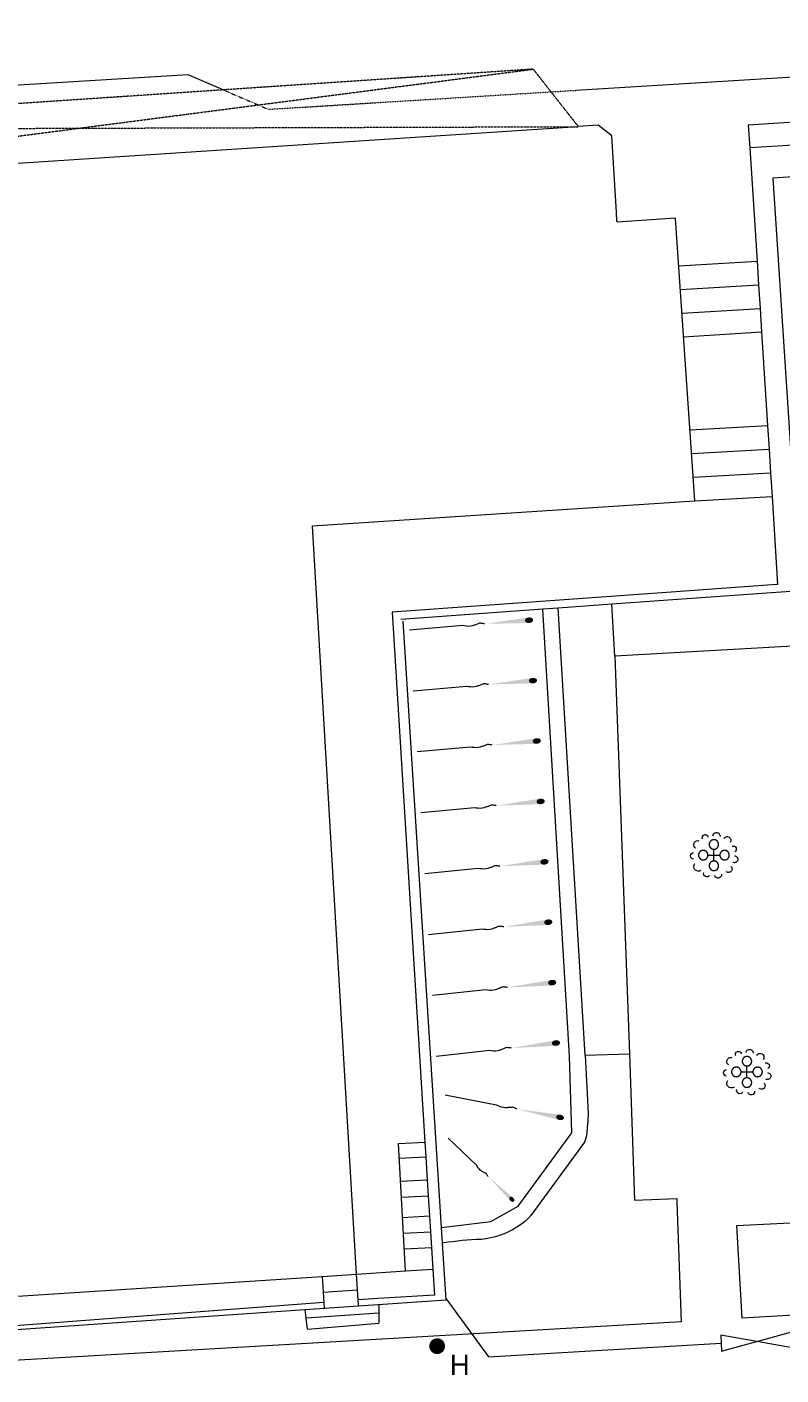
# Model space of a CAD drawing. Header units: millimetres. Extents: x 833924389 to 835767163, y 817400000 to 818811854.
# Drawn here: x 835503662 to 835551412, y 818150441 to 818235776 of the extents above; entities that cross this region are included whole.
import ezdxf

# ---------------------------------------------------------------- set-up
doc = ezdxf.new("R2010")
doc.units = ezdxf.units.MM
doc.header["$LTSCALE"] = 10
doc.header["$MEASUREMENT"] = 0
doc.linetypes.add('11nw24d$1$DGN Style 3', pattern=[2.349844, 1.67846, -0.671384])
doc.linetypes.add('11nw24d$1$DGN Style 5', pattern=[1.174922, 0.503538, -0.671384])
doc.layers.add('01_Base_Plan', color=5, linetype='Continuous', lineweight=5)
doc.styles.add('11nw24d$0$Style-WORKING', font='WORKING.shx')

# ---------------------------------------------------------------- blocks, each defined once
blk = doc.blocks.new('11nw24d$0$OVTMIS')
at = {"layer": '01_Base_Plan', "linetype": 'Continuous', "lineweight": 0}
for p, q in [((-0.016, -0.011), (-0.016, 0.364)), ((-0.391, -0.011), (-0.016, -0.011)), ((-0.016, -0.011), (0.359, -0.011)), ((-0.016, -0.386), (-0.016, -0.011))]:
    blk.add_line(p, q, dxfattribs=at)
at = {"layer": '01_Base_Plan', "linetype": 'Continuous', "lineweight": 0, "flags": 128}
for points in [[(-1.171, 0.431), (-1.201, 0.454), (-1.261, 0.529), (-1.291, 0.611), (-1.291, 0.656), (-1.284, 0.701), (-1.254, 0.784), (-1.224, 0.821), (-1.194, 0.851), (-1.156, 0.881), (-1.111, 0.896), (-1.021, 0.911), (-0.976, 0.904)], [(-0.729, 1.016), (-0.744, 1.054), (-0.751, 1.091), (-0.736, 1.174), (-0.691, 1.234), (-0.654, 1.256), (-0.624, 1.279), (-0.586, 1.286), (-0.541, 1.286), (-0.504, 1.279), (-0.474, 1.256), (-0.436, 1.234), (-0.391, 1.174), (-0.384, 1.136)], [(-0.016, 0.964), (-0.021, 0.964), (-0.027, 0.964), (-0.032, 0.964), (-0.037, 0.963), (-0.042, 0.963), (-0.048, 0.962), (-0.053, 0.962), (-0.058, 0.961), (-0.063, 0.96), (-0.068, 0.959), (-0.073, 0.959), (-0.079, 0.957), (-0.084, 0.956), (-0.089, 0.955), (-0.094, 0.954), (-0.099, 0.952), (-0.104, 0.951), (-0.109, 0.949), (-0.114, 0.948), (-0.119, 0.946), (-0.124, 0.944), (-0.129, 0.942), (-0.133, 0.94), (-0.138, 0.938), (-0.143, 0.936), (-0.148, 0.934), (-0.152, 0.931), (-0.157, 0.929), (-0.162, 0.926), (-0.166, 0.924), (-0.171, 0.921), (-0.175, 0.918), (-0.18, 0.916), (-0.184, 0.913), (-0.188, 0.91), (-0.193, 0.907), (-0.197, 0.904), (-0.201, 0.9), (-0.205, 0.897), (-0.209, 0.894), (-0.213, 0.89), (-0.217, 0.887), (-0.221, 0.883), (-0.225, 0.88), (-0.228, 0.876), (-0.232, 0.872), (-0.236, 0.869), (-0.239, 0.865), (-0.243, 0.861), (-0.246, 0.857), (-0.249, 0.853), (-0.253, 0.849), (-0.256, 0.845), (-0.259, 0.84), (-0.262, 0.836), (-0.265, 0.832), (-0.268, 0.827), (-0.271, 0.823), (-0.273, 0.818), (-0.276, 0.814), (-0.279, 0.809), (-0.281, 0.805), (-0.283, 0.8), (-0.286, 0.795), (-0.288, 0.791), (-0.29, 0.786), (-0.292, 0.781), (-0.294, 0.776), (-0.296, 0.771), (-0.298, 0.767), (-0.3, 0.762), (-0.301, 0.757), (-0.303, 0.752), (-0.305, 0.747), (-0.306, 0.742), (-0.307, 0.737), (-0.308, 0.731), (-0.31, 0.726), (-0.311, 0.721), (-0.312, 0.716), (-0.313, 0.711), (-0.313, 0.706), (-0.314, 0.701), (-0.315, 0.695), (-0.315, 0.69), (-0.315, 0.685), (-0.316, 0.68), (-0.316, 0.674), (-0.316, 0.669), (-0.316, 0.664), (-0.316, 0.659), (-0.316, 0.653), (-0.316, 0.648), (-0.315, 0.643), (-0.315, 0.638), (-0.315, 0.633), (-0.314, 0.627), (-0.313, 0.622), (-0.313, 0.617), (-0.312, 0.612), (-0.311, 0.607), (-0.31, 0.602), (-0.308, 0.596), (-0.307, 0.591), (-0.306, 0.586), (-0.305, 0.581), (-0.303, 0.576), (-0.301, 0.571), (-0.3, 0.566), (-0.298, 0.561), (-0.296, 0.557), (-0.294, 0.552), (-0.292, 0.547), (-0.29, 0.542), (-0.288, 0.537), (-0.286, 0.533), (-0.283, 0.528), (-0.281, 0.523), (-0.279, 0.519), (-0.276, 0.514), (-0.273, 0.509), (-0.271, 0.505), (-0.268, 0.501), (-0.265, 0.496), (-0.262, 0.492), (-0.259, 0.488), (-0.256, 0.483), (-0.253, 0.479), (-0.249, 0.475), (-0.246, 0.471), (-0.243, 0.467), (-0.239, 0.463), (-0.236, 0.459), (-0.232, 0.456), (-0.228, 0.452), (-0.225, 0.448), (-0.221, 0.445), (-0.217, 0.441), (-0.213, 0.438), (-0.209, 0.434), (-0.205, 0.431), (-0.201, 0.428), (-0.197, 0.424), (-0.193, 0.421), (-0.188, 0.418), (-0.184, 0.415), (-0.18, 0.412), (-0.175, 0.41), (-0.171, 0.407), (-0.166, 0.404), (-0.162, 0.402), (-0.157, 0.399), (-0.152, 0.397), (-0.148, 0.394), (-0.143, 0.392), (-0.138, 0.39), (-0.133, 0.388), (-0.129, 0.386), (-0.124, 0.384), (-0.119, 0.382), (-0.114, 0.38), (-0.109, 0.379), (-0.104, 0.377), (-0.099, 0.376), (-0.094, 0.374), (-0.089, 0.373), (-0.084, 0.372), (-0.079, 0.371), (-0.073, 0.369), (-0.068, 0.369), (-0.063, 0.368), (-0.058, 0.367), (-0.053, 0.366), (-0.048, 0.366), (-0.042, 0.365), (-0.037, 0.365), (-0.032, 0.364), (-0.027, 0.364), (-0.021, 0.364), (-0.016, 0.364)], [(-0.076, 1.219), (-0.069, 1.264), (-0.024, 1.339), (0.006, 1.369), (0.044, 1.391), (0.081, 1.406), (0.126, 1.414), (0.171, 1.414), (0.209, 1.406), (0.254, 1.391), (0.291, 1.369), (0.321, 1.331), (0.366, 1.256), (0.374, 1.211), (0.374, 1.174)], [(-0.016, 0.364), (-0.011, 0.364), (-0.006, 0.364), (-0.001, 0.364), (0.005, 0.365), (0.01, 0.365), (0.015, 0.366), (0.02, 0.366), (0.026, 0.367), (0.031, 0.368), (0.036, 0.369), (0.041, 0.369), (0.046, 0.371), (0.051, 0.372), (0.056, 0.373), (0.061, 0.374), (0.067, 0.376), (0.071, 0.377), (0.077, 0.379), (0.081, 0.38), (0.086, 0.382), (0.091, 0.384), (0.096, 0.386), (0.101, 0.388), (0.106, 0.39), (0.111, 0.392), (0.115, 0.394), (0.12, 0.397), (0.125, 0.399), (0.129, 0.402), (0.134, 0.404), (0.138, 0.407), (0.143, 0.41), (0.147, 0.412), (0.152, 0.415), (0.156, 0.418), (0.16, 0.421), (0.164, 0.424), (0.169, 0.428), (0.173, 0.431), (0.177, 0.434), (0.181, 0.438), (0.185, 0.441), (0.188, 0.445), (0.192, 0.448), (0.196, 0.452), (0.2, 0.456), (0.203, 0.459), (0.207, 0.463), (0.21, 0.467), (0.214, 0.471), (0.217, 0.475), (0.22, 0.479), (0.223, 0.483), (0.227, 0.488), (0.23, 0.492), (0.233, 0.496), (0.235, 0.501), (0.238, 0.505), (0.241, 0.509), (0.244, 0.514), (0.246, 0.519), (0.249, 0.523), (0.251, 0.528), (0.253, 0.533), (0.256, 0.537), (0.258, 0.542), (0.26, 0.547), (0.262, 0.552), (0.264, 0.557), (0.266, 0.561), (0.267, 0.566), (0.269, 0.571), (0.271, 0.576), (0.272, 0.581), (0.274, 0.586), (0.275, 0.591), (0.276, 0.596), (0.277, 0.602), (0.278, 0.607), (0.279, 0.612), (0.28, 0.617), (0.281, 0.622), (0.282, 0.627), (0.282, 0.633), (0.283, 0.638), (0.283, 0.643), (0.283, 0.648), (0.284, 0.653), (0.284, 0.659), (0.284, 0.664), (0.284, 0.669), (0.284, 0.674), (0.283, 0.68), (0.283, 0.685), (0.283, 0.69), (0.282, 0.695), (0.282, 0.701), (0.281, 0.706), (0.28, 0.711), (0.279, 0.716), (0.278, 0.721), (0.277, 0.726), (0.276, 0.731), (0.275, 0.737), (0.274, 0.742), (0.272, 0.747), (0.271, 0.752), (0.269, 0.757), (0.267, 0.762), (0.266, 0.767), (0.264, 0.771), (0.262, 0.776), (0.26, 0.781), (0.258, 0.786), (0.256, 0.791), (0.253, 0.795), (0.251, 0.8), (0.249, 0.805), (0.246, 0.809), (0.244, 0.814), (0.241, 0.818), (0.238, 0.823), (0.235, 0.827), (0.233, 0.832), (0.23, 0.836), (0.227, 0.84), (0.223, 0.845), (0.22, 0.849), (0.217, 0.853), (0.214, 0.857), (0.21, 0.861), (0.207, 0.865), (0.203, 0.869), (0.2, 0.872), (0.196, 0.876), (0.192, 0.88), (0.188, 0.883), (0.185, 0.887), (0.181, 0.89), (0.177, 0.894), (0.173, 0.897), (0.169, 0.9), (0.164, 0.904), (0.16, 0.907), (0.156, 0.91), (0.152, 0.913), (0.147, 0.916), (0.143, 0.918), (0.138, 0.921), (0.134, 0.924), (0.129, 0.926), (0.125, 0.929), (0.12, 0.931), (0.115, 0.934), (0.111, 0.936), (0.106, 0.938), (0.101, 0.94), (0.096, 0.942), (0.091, 0.944), (0.086, 0.946), (0.081, 0.948), (0.077, 0.949), (0.071, 0.951), (0.067, 0.952), (0.061, 0.954), (0.056, 0.955), (0.051, 0.956), (0.046, 0.957), (0.041, 0.959), (0.036, 0.959), (0.031, 0.96), (0.026, 0.961), (0.02, 0.962), (0.015, 0.962), (0.01, 0.963), (0.005, 0.963), (-0.001, 0.964), (-0.006, 0.964), (-0.011, 0.964), (-0.016, 0.964)], [(0.606, 1.031), (0.666, 1.106), (0.756, 1.151), (0.801, 1.159), (0.854, 1.159), (0.944, 1.129), (0.981, 1.099), (1.011, 1.061), (1.041, 1.016), (1.056, 0.971), (1.056, 0.874), (1.041, 0.829), (1.019, 0.784)], [(-1.314, -0.274), (-1.389, -0.251), (-1.449, -0.199), (-1.486, -0.131), (-1.501, -0.056), (-1.479, 0.019), (-1.441, 0.086), (-1.374, 0.131), (-1.306, 0.146)], [(-0.391, -0.011), (-0.391, -0.006), (-0.391, -0.001), (-0.392, 0.005), (-0.392, 0.01), (-0.392, 0.015), (-0.393, 0.02), (-0.393, 0.026), (-0.394, 0.031), (-0.395, 0.036), (-0.396, 0.041), (-0.397, 0.046), (-0.398, 0.051), (-0.399, 0.056), (-0.4, 0.062), (-0.401, 0.067), (-0.403, 0.072), (-0.404, 0.077), (-0.406, 0.082), (-0.408, 0.087), (-0.409, 0.092), (-0.411, 0.096), (-0.413, 0.101), (-0.415, 0.106), (-0.417, 0.111), (-0.419, 0.116), (-0.422, 0.12), (-0.424, 0.125), (-0.426, 0.13), (-0.429, 0.134), (-0.431, 0.139), (-0.434, 0.143), (-0.437, 0.148), (-0.44, 0.152), (-0.442, 0.157), (-0.445, 0.161), (-0.448, 0.165), (-0.452, 0.17), (-0.455, 0.174), (-0.458, 0.178), (-0.461, 0.182), (-0.465, 0.186), (-0.468, 0.19), (-0.472, 0.194), (-0.475, 0.197), (-0.479, 0.201), (-0.483, 0.205), (-0.487, 0.208), (-0.49, 0.212), (-0.494, 0.215), (-0.498, 0.219), (-0.502, 0.222), (-0.506, 0.225), (-0.511, 0.229), (-0.515, 0.232), (-0.519, 0.235), (-0.523, 0.238), (-0.528, 0.241), (-0.532, 0.243), (-0.537, 0.246), (-0.541, 0.249), (-0.546, 0.251), (-0.55, 0.254), (-0.555, 0.256), (-0.56, 0.259), (-0.564, 0.261), (-0.569, 0.263), (-0.574, 0.265), (-0.579, 0.267), (-0.584, 0.269), (-0.589, 0.271), (-0.594, 0.273), (-0.598, 0.274), (-0.604, 0.276), (-0.608, 0.277), (-0.614, 0.279), (-0.619, 0.28), (-0.624, 0.281), (-0.629, 0.282), (-0.634, 0.284), (-0.639, 0.284), (-0.644, 0.285), (-0.649, 0.286), (-0.655, 0.287), (-0.66, 0.287), (-0.665, 0.288), (-0.67, 0.288), (-0.676, 0.289), (-0.681, 0.289), (-0.686, 0.289), (-0.691, 0.289), (-0.696, 0.289), (-0.702, 0.289), (-0.707, 0.289), (-0.712, 0.288), (-0.717, 0.288), (-0.723, 0.287), (-0.728, 0.287), (-0.733, 0.286), (-0.738, 0.285), (-0.743, 0.284), (-0.748, 0.284), (-0.754, 0.282), (-0.759, 0.281), (-0.764, 0.28), (-0.769, 0.279), (-0.774, 0.277), (-0.779, 0.276), (-0.784, 0.274), (-0.789, 0.273), (-0.794, 0.271), (-0.799, 0.269), (-0.804, 0.267), (-0.808, 0.265), (-0.813, 0.263), (-0.818, 0.261), (-0.823, 0.259), (-0.827, 0.256), (-0.832, 0.254), (-0.837, 0.251), (-0.841, 0.249), (-0.846, 0.246), (-0.85, 0.243), (-0.855, 0.241), (-0.859, 0.238), (-0.863, 0.235), (-0.868, 0.232), (-0.872, 0.229), (-0.876, 0.225), (-0.88, 0.222), (-0.884, 0.219), (-0.888, 0.215), (-0.892, 0.212), (-0.896, 0.208), (-0.9, 0.205), (-0.903, 0.201), (-0.907, 0.197), (-0.911, 0.194), (-0.914, 0.19), (-0.918, 0.186), (-0.921, 0.182), (-0.924, 0.178), (-0.928, 0.174), (-0.931, 0.17), (-0.934, 0.165), (-0.937, 0.161), (-0.94, 0.157), (-0.943, 0.152), (-0.946, 0.148), (-0.948, 0.143), (-0.951, 0.139), (-0.954, 0.134), (-0.956, 0.13), (-0.958, 0.125), (-0.961, 0.12), (-0.963, 0.116), (-0.965, 0.111), (-0.967, 0.106), (-0.969, 0.101), (-0.971, 0.096), (-0.973, 0.092), (-0.975, 0.087), (-0.976, 0.082), (-0.978, 0.077), (-0.98, 0.072), (-0.981, 0.067), (-0.982, 0.062), (-0.983, 0.056), (-0.985, 0.051), (-0.986, 0.046), (-0.987, 0.041), (-0.988, 0.036), (-0.988, 0.031), (-0.989, 0.026), (-0.99, 0.02), (-0.99, 0.015), (-0.99, 0.01), (-0.991, 0.005), (-0.991, -0.001), (-0.991, -0.006), (-0.991, -0.011), (-0.991, -0.016), (-0.991, -0.022), (-0.991, -0.027), (-0.99, -0.032), (-0.99, -0.037), (-0.99, -0.042), (-0.989, -0.048), (-0.988, -0.053), (-0.988, -0.058), (-0.987, -0.063), (-0.986, -0.068), (-0.985, -0.073), (-0.983, -0.079), (-0.982, -0.084), (-0.981, -0.089), (-0.98, -0.094), (-0.978, -0.099), (-0.976, -0.104), (-0.975, -0.109), (-0.973, -0.114), (-0.971, -0.118), (-0.969, -0.123), (-0.967, -0.128), (-0.965, -0.133), (-0.963, -0.138), (-0.961, -0.142), (-0.958, -0.147), (-0.956, -0.152), (-0.954, -0.156), (-0.951, -0.161), (-0.948, -0.166), (-0.946, -0.17), (-0.943, -0.174), (-0.94, -0.179), (-0.937, -0.183), (-0.934, -0.187), (-0.931, -0.192), (-0.928, -0.196), (-0.924, -0.2), (-0.921, -0.204), (-0.918, -0.208), (-0.914, -0.212), (-0.911, -0.216), (-0.907, -0.219), (-0.903, -0.223), (-0.9, -0.227), (-0.896, -0.23), (-0.892, -0.234), (-0.888, -0.237), (-0.884, -0.241), (-0.88, -0.244), (-0.876, -0.247), (-0.872, -0.251), (-0.868, -0.254), (-0.863, -0.257), (-0.859, -0.26), (-0.855, -0.263), (-0.85, -0.265), (-0.846, -0.268), (-0.841, -0.271), (-0.837, -0.273), (-0.832, -0.276), (-0.827, -0.278), (-0.823, -0.281), (-0.818, -0.283), (-0.813, -0.285), (-0.808, -0.287), (-0.804, -0.289), (-0.799, -0.291), (-0.794, -0.293), (-0.789, -0.295), (-0.784, -0.296), (-0.779, -0.298), (-0.774, -0.299), (-0.769, -0.301), (-0.764, -0.302), (-0.759, -0.303), (-0.754, -0.304), (-0.748, -0.306), (-0.743, -0.306), (-0.738, -0.307), (-0.733, -0.308), (-0.728, -0.309), (-0.723, -0.309), (-0.717, -0.31), (-0.712, -0.31), (-0.707, -0.311), (-0.702, -0.311), (-0.696, -0.311), (-0.691, -0.311), (-0.686, -0.311), (-0.681, -0.311), (-0.676, -0.311), (-0.67, -0.31), (-0.665, -0.31), (-0.66, -0.309), (-0.655, -0.309), (-0.649, -0.308), (-0.644, -0.307), (-0.639, -0.306), (-0.634, -0.306), (-0.629, -0.304), (-0.624, -0.303), (-0.619, -0.302), (-0.614, -0.301), (-0.608, -0.299), (-0.604, -0.298), (-0.598, -0.296), (-0.594, -0.295), (-0.589, -0.293), (-0.584, -0.291), (-0.579, -0.289), (-0.574, -0.287), (-0.569, -0.285), (-0.564, -0.283), (-0.56, -0.281), (-0.555, -0.278), (-0.55, -0.276), (-0.546, -0.273), (-0.541, -0.271), (-0.537, -0.268), (-0.532, -0.265), (-0.528, -0.263), (-0.523, -0.26), (-0.519, -0.257), (-0.515, -0.254), (-0.511, -0.251), (-0.506, -0.247), (-0.502, -0.244), (-0.498, -0.241), (-0.494, -0.237), (-0.49, -0.234), (-0.487, -0.23), (-0.483, -0.227), (-0.479, -0.223), (-0.475, -0.219), (-0.472, -0.216), (-0.468, -0.212), (-0.465, -0.208), (-0.461, -0.204), (-0.458, -0.2), (-0.455, -0.196), (-0.452, -0.192), (-0.448, -0.187), (-0.445, -0.183), (-0.442, -0.179), (-0.44, -0.174), (-0.437, -0.17), (-0.434, -0.166), (-0.431, -0.161), (-0.429, -0.156), (-0.426, -0.152), (-0.424, -0.147), (-0.422, -0.142), (-0.419, -0.138), (-0.417, -0.133), (-0.415, -0.128), (-0.413, -0.123), (-0.411, -0.118), (-0.409, -0.114), (-0.408, -0.109), (-0.406, -0.104), (-0.404, -0.099), (-0.403, -0.094), (-0.401, -0.089), (-0.4, -0.084), (-0.399, -0.079), (-0.398, -0.073), (-0.397, -0.068), (-0.396, -0.063), (-0.395, -0.058), (-0.394, -0.053), (-0.393, -0.048), (-0.393, -0.042), (-0.392, -0.037), (-0.392, -0.032), (-0.392, -0.027), (-0.391, -0.022), (-0.391, -0.016), (-0.391, -0.011)], [(0.959, -0.011), (0.959, -0.006), (0.959, -0.001), (0.958, 0.005), (0.958, 0.01), (0.958, 0.015), (0.957, 0.02), (0.957, 0.026), (0.956, 0.031), (0.955, 0.036), (0.954, 0.041), (0.953, 0.046), (0.952, 0.051), (0.951, 0.056), (0.95, 0.062), (0.949, 0.067), (0.947, 0.072), (0.946, 0.077), (0.944, 0.082), (0.942, 0.087), (0.941, 0.092), (0.939, 0.096), (0.937, 0.101), (0.935, 0.106), (0.933, 0.111), (0.931, 0.116), (0.928, 0.12), (0.926, 0.125), (0.924, 0.13), (0.921, 0.134), (0.919, 0.139), (0.916, 0.143), (0.913, 0.148), (0.91, 0.152), (0.908, 0.157), (0.905, 0.161), (0.902, 0.165), (0.898, 0.17), (0.895, 0.174), (0.892, 0.178), (0.889, 0.182), (0.885, 0.186), (0.882, 0.19), (0.878, 0.194), (0.875, 0.197), (0.871, 0.201), (0.867, 0.205), (0.863, 0.208), (0.86, 0.212), (0.856, 0.215), (0.852, 0.219), (0.848, 0.222), (0.844, 0.225), (0.839, 0.229), (0.835, 0.232), (0.831, 0.235), (0.827, 0.238), (0.822, 0.241), (0.818, 0.243), (0.813, 0.246), (0.809, 0.249), (0.804, 0.251), (0.8, 0.254), (0.795, 0.256), (0.79, 0.259), (0.786, 0.261), (0.781, 0.263), (0.776, 0.265), (0.771, 0.267), (0.766, 0.269), (0.761, 0.271), (0.756, 0.273), (0.752, 0.274), (0.746, 0.276), (0.742, 0.277), (0.736, 0.279), (0.731, 0.28), (0.726, 0.281), (0.721, 0.282), (0.716, 0.284), (0.711, 0.284), (0.706, 0.285), (0.701, 0.286), (0.695, 0.287), (0.69, 0.287), (0.685, 0.288), (0.68, 0.288), (0.674, 0.289), (0.669, 0.289), (0.664, 0.289), (0.659, 0.289), (0.654, 0.289), (0.648, 0.289), (0.643, 0.289), (0.638, 0.288), (0.633, 0.288), (0.627, 0.287), (0.622, 0.287), (0.617, 0.286), (0.612, 0.285), (0.607, 0.284), (0.602, 0.284), (0.596, 0.282), (0.591, 0.281), (0.586, 0.28), (0.581, 0.279), (0.576, 0.277), (0.571, 0.276), (0.566, 0.274), (0.561, 0.273), (0.556, 0.271), (0.551, 0.269), (0.546, 0.267), (0.542, 0.265), (0.537, 0.263), (0.532, 0.261), (0.527, 0.259), (0.523, 0.256), (0.518, 0.254), (0.513, 0.251), (0.509, 0.249), (0.504, 0.246), (0.5, 0.243), (0.495, 0.241), (0.491, 0.238), (0.487, 0.235), (0.482, 0.232), (0.478, 0.229), (0.474, 0.225), (0.47, 0.222), (0.466, 0.219), (0.462, 0.215), (0.458, 0.212), (0.454, 0.208), (0.45, 0.205), (0.447, 0.201), (0.443, 0.197), (0.439, 0.194), (0.436, 0.19), (0.432, 0.186), (0.429, 0.182), (0.426, 0.178), (0.422, 0.174), (0.419, 0.17), (0.416, 0.165), (0.413, 0.161), (0.41, 0.157), (0.407, 0.152), (0.404, 0.148), (0.402, 0.143), (0.399, 0.139), (0.396, 0.134), (0.394, 0.13), (0.392, 0.125), (0.389, 0.12), (0.387, 0.116), (0.385, 0.111), (0.383, 0.106), (0.381, 0.101), (0.379, 0.096), (0.377, 0.092), (0.375, 0.087), (0.374, 0.082), (0.372, 0.077), (0.37, 0.072), (0.369, 0.067), (0.368, 0.062), (0.367, 0.056), (0.365, 0.051), (0.364, 0.046), (0.363, 0.041), (0.362, 0.036), (0.362, 0.031), (0.361, 0.026), (0.36, 0.02), (0.36, 0.015), (0.36, 0.01), (0.359, 0.005), (0.359, -0.001), (0.359, -0.006), (0.359, -0.011)], [(1.146, 0.559), (1.214, 0.566), (1.281, 0.551), (1.341, 0.506), (1.386, 0.454), (1.401, 0.379), (1.394, 0.311), (1.356, 0.244), (1.304, 0.199)], [(-0.834, -0.971), (-0.879, -1.001), (-0.931, -1.016), (-0.984, -1.024), (-1.036, -1.024), (-1.134, -0.994), (-1.179, -0.964), (-1.216, -0.926), (-1.246, -0.889), (-1.269, -0.844), (-1.284, -0.791), (-1.291, -0.739), (-1.291, -0.686), (-1.276, -0.634), (-1.254, -0.589), (-1.224, -0.544)], [(-0.016, -0.386), (-0.021, -0.386), (-0.027, -0.386), (-0.032, -0.386), (-0.037, -0.387), (-0.042, -0.387), (-0.048, -0.388), (-0.053, -0.388), (-0.058, -0.389), (-0.063, -0.39), (-0.068, -0.391), (-0.073, -0.391), (-0.079, -0.393), (-0.084, -0.394), (-0.089, -0.395), (-0.094, -0.396), (-0.099, -0.398), (-0.104, -0.399), (-0.109, -0.401), (-0.114, -0.402), (-0.119, -0.404), (-0.124, -0.406), (-0.129, -0.408), (-0.133, -0.41), (-0.138, -0.412), (-0.143, -0.414), (-0.148, -0.416), (-0.152, -0.419), (-0.157, -0.421), (-0.162, -0.424), (-0.166, -0.426), (-0.171, -0.429), (-0.175, -0.432), (-0.18, -0.434), (-0.184, -0.437), (-0.188, -0.44), (-0.193, -0.443), (-0.197, -0.446), (-0.201, -0.45), (-0.205, -0.453), (-0.209, -0.456), (-0.213, -0.46), (-0.217, -0.463), (-0.221, -0.467), (-0.225, -0.47), (-0.228, -0.474), (-0.232, -0.478), (-0.236, -0.481), (-0.239, -0.485), (-0.243, -0.489), (-0.246, -0.493), (-0.249, -0.497), (-0.253, -0.501), (-0.256, -0.505), (-0.259, -0.51), (-0.262, -0.514), (-0.265, -0.518), (-0.268, -0.523), (-0.271, -0.527), (-0.273, -0.532), (-0.276, -0.536), (-0.279, -0.541), (-0.281, -0.545), (-0.283, -0.55), (-0.286, -0.555), (-0.288, -0.559), (-0.29, -0.564), (-0.292, -0.569), (-0.294, -0.574), (-0.296, -0.579), (-0.298, -0.583), (-0.3, -0.588), (-0.301, -0.593), (-0.303, -0.598), (-0.305, -0.603), (-0.306, -0.608), (-0.307, -0.613), (-0.308, -0.619), (-0.31, -0.624), (-0.311, -0.629), (-0.312, -0.634), (-0.313, -0.639), (-0.313, -0.644), (-0.314, -0.649), (-0.315, -0.655), (-0.315, -0.66), (-0.315, -0.665), (-0.316, -0.67), (-0.316, -0.676), (-0.316, -0.681), (-0.316, -0.686), (-0.316, -0.691), (-0.316, -0.697), (-0.316, -0.702), (-0.315, -0.707), (-0.315, -0.712), (-0.315, -0.717), (-0.314, -0.723), (-0.313, -0.728), (-0.313, -0.733), (-0.312, -0.738), (-0.311, -0.743), (-0.31, -0.748), (-0.308, -0.754), (-0.307, -0.759), (-0.306, -0.764), (-0.305, -0.769), (-0.303, -0.774), (-0.301, -0.779), (-0.3, -0.784), (-0.298, -0.789), (-0.296, -0.793), (-0.294, -0.798), (-0.292, -0.803), (-0.29, -0.808), (-0.288, -0.813), (-0.286, -0.817), (-0.283, -0.822), (-0.281, -0.827), (-0.279, -0.831), (-0.276, -0.836), (-0.273, -0.841), (-0.271, -0.845), (-0.268, -0.849), (-0.265, -0.854), (-0.262, -0.858), (-0.259, -0.862), (-0.256, -0.867), (-0.253, -0.871), (-0.249, -0.875), (-0.246, -0.879), (-0.243, -0.883), (-0.239, -0.887), (-0.236, -0.891), (-0.232, -0.894), (-0.228, -0.898), (-0.225, -0.902), (-0.221, -0.905), (-0.217, -0.909), (-0.213, -0.912), (-0.209, -0.916), (-0.205, -0.919), (-0.201, -0.922), (-0.197, -0.926), (-0.193, -0.929), (-0.188, -0.932), (-0.184, -0.935), (-0.18, -0.938), (-0.175, -0.94), (-0.171, -0.943), (-0.166, -0.946), (-0.162, -0.948), (-0.157, -0.951), (-0.152, -0.953), (-0.148, -0.956), (-0.143, -0.958), (-0.138, -0.96), (-0.133, -0.962), (-0.129, -0.964), (-0.124, -0.966), (-0.119, -0.968), (-0.114, -0.97), (-0.109, -0.971), (-0.104, -0.973), (-0.099, -0.974), (-0.094, -0.976), (-0.089, -0.977), (-0.084, -0.978), (-0.079, -0.979), (-0.073, -0.981), (-0.068, -0.981), (-0.063, -0.982), (-0.058, -0.983), (-0.053, -0.984), (-0.048, -0.984), (-0.042, -0.985), (-0.037, -0.985), (-0.032, -0.986), (-0.027, -0.986), (-0.021, -0.986), (-0.016, -0.986), (-0.011, -0.986), (-0.006, -0.986), (-0.001, -0.986), (0.005, -0.985), (0.01, -0.985), (0.015, -0.984), (0.02, -0.984), (0.026, -0.983), (0.031, -0.982), (0.036, -0.981), (0.041, -0.981), (0.046, -0.979), (0.051, -0.978), (0.056, -0.977), (0.061, -0.976), (0.067, -0.974), (0.071, -0.973), (0.077, -0.971), (0.081, -0.97), (0.086, -0.968), (0.091, -0.966), (0.096, -0.964), (0.101, -0.962), (0.106, -0.96), (0.111, -0.958), (0.115, -0.956), (0.12, -0.953), (0.125, -0.951), (0.129, -0.948), (0.134, -0.946), (0.138, -0.943), (0.143, -0.94), (0.147, -0.938), (0.152, -0.935), (0.156, -0.932), (0.16, -0.929), (0.164, -0.926), (0.169, -0.922), (0.173, -0.919), (0.177, -0.916), (0.181, -0.912), (0.185, -0.909), (0.188, -0.905), (0.192, -0.902), (0.196, -0.898), (0.2, -0.894), (0.203, -0.891), (0.207, -0.887), (0.21, -0.883), (0.214, -0.879), (0.217, -0.875), (0.22, -0.871), (0.223, -0.867), (0.227, -0.862), (0.23, -0.858), (0.233, -0.854), (0.235, -0.849), (0.238, -0.845), (0.241, -0.841), (0.244, -0.836), (0.246, -0.831), (0.249, -0.827), (0.251, -0.822), (0.253, -0.817), (0.256, -0.813), (0.258, -0.808), (0.26, -0.803), (0.262, -0.798), (0.264, -0.793), (0.266, -0.789), (0.267, -0.784), (0.269, -0.779), (0.271, -0.774), (0.272, -0.769), (0.274, -0.764), (0.275, -0.759), (0.276, -0.754), (0.277, -0.748), (0.278, -0.743), (0.279, -0.738), (0.28, -0.733), (0.281, -0.728), (0.282, -0.723), (0.282, -0.717), (0.283, -0.712), (0.283, -0.707), (0.283, -0.702), (0.284, -0.697), (0.284, -0.691), (0.284, -0.686), (0.284, -0.681), (0.284, -0.676), (0.283, -0.67), (0.283, -0.665), (0.283, -0.66), (0.282, -0.655), (0.282, -0.649), (0.281, -0.644), (0.28, -0.639), (0.279, -0.634), (0.278, -0.629), (0.277, -0.624), (0.276, -0.619), (0.275, -0.613), (0.274, -0.608), (0.272, -0.603), (0.271, -0.598), (0.269, -0.593), (0.267, -0.588), (0.266, -0.583), (0.264, -0.579), (0.262, -0.574), (0.26, -0.569), (0.258, -0.564), (0.256, -0.559), (0.253, -0.555), (0.251, -0.55), (0.249, -0.545), (0.246, -0.541), (0.244, -0.536), (0.241, -0.532), (0.238, -0.527), (0.235, -0.523), (0.233, -0.518), (0.23, -0.514), (0.227, -0.51), (0.223, -0.505), (0.22, -0.501), (0.217, -0.497), (0.214, -0.493), (0.21, -0.489), (0.207, -0.485), (0.203, -0.481), (0.2, -0.478), (0.196, -0.474), (0.192, -0.47), (0.188, -0.467), (0.185, -0.463), (0.181, -0.46), (0.177, -0.456), (0.173, -0.453), (0.169, -0.45), (0.164, -0.446), (0.16, -0.443), (0.156, -0.44), (0.152, -0.437), (0.147, -0.434), (0.143, -0.432), (0.138, -0.429), (0.134, -0.426), (0.129, -0.424), (0.125, -0.421), (0.12, -0.419), (0.115, -0.416), (0.111, -0.414), (0.106, -0.412), (0.101, -0.41), (0.096, -0.408), (0.091, -0.406), (0.086, -0.404), (0.081, -0.402), (0.077, -0.401), (0.071, -0.399), (0.067, -0.398), (0.061, -0.396), (0.056, -0.395), (0.051, -0.394), (0.046, -0.393), (0.041, -0.391), (0.036, -0.391), (0.031, -0.39), (0.026, -0.389), (0.02, -0.388), (0.015, -0.388), (0.01, -0.387), (0.005, -0.387), (-0.001, -0.386), (-0.006, -0.386), (-0.011, -0.386), (-0.016, -0.386)], [(0.359, -0.011), (0.359, -0.016), (0.359, -0.022), (0.359, -0.027), (0.36, -0.032), (0.36, -0.037), (0.36, -0.042), (0.361, -0.048), (0.362, -0.053), (0.362, -0.058), (0.363, -0.063), (0.364, -0.068), (0.365, -0.073), (0.367, -0.079), (0.368, -0.084), (0.369, -0.089), (0.37, -0.094), (0.372, -0.099), (0.374, -0.104), (0.375, -0.109), (0.377, -0.114), (0.379, -0.118), (0.381, -0.123), (0.383, -0.128), (0.385, -0.133), (0.387, -0.138), (0.389, -0.142), (0.392, -0.147), (0.394, -0.152), (0.396, -0.156), (0.399, -0.161), (0.402, -0.166), (0.404, -0.17), (0.407, -0.174), (0.41, -0.179), (0.413, -0.183), (0.416, -0.187), (0.419, -0.192), (0.422, -0.196), (0.426, -0.2), (0.429, -0.204), (0.432, -0.208), (0.436, -0.212), (0.439, -0.216), (0.443, -0.219), (0.447, -0.223), (0.45, -0.227), (0.454, -0.23), (0.458, -0.234), (0.462, -0.237), (0.466, -0.241), (0.47, -0.244), (0.474, -0.247), (0.478, -0.251), (0.482, -0.254), (0.487, -0.257), (0.491, -0.26), (0.495, -0.263), (0.5, -0.265), (0.504, -0.268), (0.509, -0.271), (0.513, -0.273), (0.518, -0.276), (0.523, -0.278), (0.527, -0.281), (0.532, -0.283), (0.537, -0.285), (0.542, -0.287), (0.546, -0.289), (0.551, -0.291), (0.556, -0.293), (0.561, -0.295), (0.566, -0.296), (0.571, -0.298), (0.576, -0.299), (0.581, -0.301), (0.586, -0.302), (0.591, -0.303), (0.596, -0.304), (0.602, -0.306), (0.607, -0.306), (0.612, -0.307), (0.617, -0.308), (0.622, -0.309), (0.627, -0.309), (0.633, -0.31), (0.638, -0.31), (0.643, -0.311), (0.648, -0.311), (0.654, -0.311), (0.659, -0.311), (0.664, -0.311), (0.669, -0.311), (0.674, -0.311), (0.68, -0.31), (0.685, -0.31), (0.69, -0.309), (0.695, -0.309), (0.701, -0.308), (0.706, -0.307), (0.711, -0.306), (0.716, -0.306), (0.721, -0.304), (0.726, -0.303), (0.731, -0.302), (0.736, -0.301), (0.742, -0.299), (0.746, -0.298), (0.752, -0.296), (0.756, -0.295), (0.761, -0.293), (0.766, -0.291), (0.771, -0.289), (0.776, -0.287), (0.781, -0.285), (0.786, -0.283), (0.79, -0.281), (0.795, -0.278), (0.8, -0.276), (0.804, -0.273), (0.809, -0.271), (0.813, -0.268), (0.818, -0.265), (0.822, -0.263), (0.827, -0.26), (0.831, -0.257), (0.835, -0.254), (0.839, -0.251), (0.844, -0.247), (0.848, -0.244), (0.852, -0.241), (0.856, -0.237), (0.86, -0.234), (0.863, -0.23), (0.867, -0.227), (0.871, -0.223), (0.875, -0.219), (0.878, -0.216), (0.882, -0.212), (0.885, -0.208), (0.889, -0.204), (0.892, -0.2), (0.895, -0.196), (0.898, -0.192), (0.902, -0.187), (0.905, -0.183), (0.908, -0.179), (0.91, -0.174), (0.913, -0.17), (0.916, -0.166), (0.919, -0.161), (0.921, -0.156), (0.924, -0.152), (0.926, -0.147), (0.928, -0.142), (0.931, -0.138), (0.933, -0.133), (0.935, -0.128), (0.937, -0.123), (0.939, -0.118), (0.941, -0.114), (0.942, -0.109), (0.944, -0.104), (0.946, -0.099), (0.947, -0.094), (0.949, -0.089), (0.95, -0.084), (0.951, -0.079), (0.952, -0.073), (0.953, -0.068), (0.954, -0.063), (0.955, -0.058), (0.956, -0.053), (0.957, -0.048), (0.957, -0.042), (0.958, -0.037), (0.958, -0.032), (0.958, -0.027), (0.959, -0.022), (0.959, -0.016), (0.959, -0.011)], [(1.056, -0.716), (1.086, -0.746), (1.109, -0.784), (1.124, -0.829), (1.131, -0.874), (1.131, -0.919), (1.101, -1.001), (1.041, -1.061), (1.004, -1.084), (0.959, -1.099), (0.914, -1.106), (0.869, -1.106), (0.786, -1.076), (0.756, -1.046)], [(1.281, -0.056), (1.326, -0.064), (1.371, -0.079), (1.416, -0.109), (1.454, -0.139), (1.476, -0.184), (1.491, -0.229), (1.491, -0.326), (1.476, -0.371), (1.446, -0.409), (1.416, -0.439), (1.371, -0.469), (1.326, -0.484), (1.281, -0.491), (1.229, -0.484), (1.184, -0.469)], [(-0.286, -1.294), (-0.331, -1.346), (-0.406, -1.384), (-0.481, -1.391), (-0.556, -1.369), (-0.616, -1.324), (-0.661, -1.256), (-0.669, -1.181), (-0.669, -1.144), (-0.654, -1.106)], [(0.464, -1.226), (0.456, -1.309), (0.426, -1.376), (0.366, -1.436), (0.291, -1.466), (0.209, -1.466), (0.134, -1.436), (0.074, -1.384), (0.051, -1.346), (0.036, -1.309)]]:
    blk.add_lwpolyline(points, dxfattribs=at)

msp = doc.modelspace()

# ---------------------------------------------------------------- hatches: boundary and pattern name
at = {"layer": '01_Base_Plan', "linetype": 'Continuous'}
h = msp.add_hatch(color=256, dxfattribs=at)
edge = h.paths.add_edge_path()
edge.add_ellipse((835535459, 818198223), major_axis=(-258, -21), ratio=0.683333, start_angle=0, end_angle=360)
h = msp.add_hatch(color=256, dxfattribs=at)
edge = h.paths.add_edge_path()
edge.add_ellipse((835535703, 818194399), major_axis=(-258, -22), ratio=0.683333, start_angle=0, end_angle=360)
h = msp.add_hatch(color=256, dxfattribs=at)
edge = h.paths.add_edge_path()
edge.add_ellipse((835535946, 818190575), major_axis=(-258, -24), ratio=0.683333, start_angle=0, end_angle=360)
h = msp.add_hatch(color=256, dxfattribs=at)
edge = h.paths.add_edge_path()
edge.add_ellipse((835536189, 818186752), major_axis=(-258, -25), ratio=0.683333, start_angle=0, end_angle=360)
h = msp.add_hatch(color=256, dxfattribs=at)
edge = h.paths.add_edge_path()
edge.add_ellipse((835536432, 818182928), major_axis=(-258, -26), ratio=0.683333, start_angle=0, end_angle=360)
h = msp.add_hatch(color=256, dxfattribs=at)
edge = h.paths.add_edge_path()
edge.add_ellipse((835536676, 818179105), major_axis=(-258, -27), ratio=0.683333, start_angle=0, end_angle=360)
h = msp.add_hatch(color=256, dxfattribs=at)
edge = h.paths.add_edge_path()
edge.add_ellipse((835536919, 818175281), major_axis=(-258, -28), ratio=0.683333, start_angle=0, end_angle=360)
h = msp.add_hatch(color=256, dxfattribs=at)
edge = h.paths.add_edge_path()
edge.add_ellipse((835537162, 818171457), major_axis=(-258, -29), ratio=0.683333, start_angle=0, end_angle=360)
h = msp.add_hatch(color=256, dxfattribs=at)
edge = h.paths.add_edge_path()
edge.add_ellipse((835537416, 818166750), major_axis=(-247, 48), ratio=0.683333, start_angle=0, end_angle=360)
h = msp.add_hatch(color=256, dxfattribs=at)
edge = h.paths.add_edge_path()
edge.add_ellipse((835534364, 818161564), major_axis=(-137, 132), ratio=0.683333, start_angle=0, end_angle=360)
h = msp.add_hatch(color=256, dxfattribs=at)
edge = h.paths.add_edge_path()
edge.add_arc((835529637, 818152270), 500, 0, 360)

# ---------------------------------------------------------------- linework, layer by layer
for p, q in [((835476337, 818225402), (835538571, 818229478)), ((835544934, 818220658), (835549898, 818220958)), ((835545038, 818219161), (835549992, 818219461)), ((835545141, 818217665), (835550087, 818217964)), ((835545244, 818216169), (835550181, 818216467)), ((835545651, 818210278), (835550555, 818210545)), ((835545754, 818208782), (835550650, 818209048)), ((835545858, 818207285), (835550745, 818207551)), ((835545961, 818205789), (835550839, 818206054)), ((835544449, 818200000), (835526797, 818198742)), ((835540897, 818195939), (835540692, 818199229)), ((835526797, 818198742), (835528864, 818165186)), ((835539016, 818170685), (835537299, 818198986)), ((835531267, 818197878), (835527878, 818197598)), ((835540897, 818195939), (835541808, 818170781)), ((835531510, 818194036), (835528121, 818193741)), ((835531753, 818190194), (835528364, 818189884)), ((835531997, 818186351), (835528608, 818186027)), ((835532240, 818182509), (835528851, 818182170)), ((835532483, 818178667), (835529094, 818178313)), ((835532726, 818174825), (835529337, 818174456)), ((835532970, 818170983), (835529581, 818170598)), ((835539016, 818170685), (835541808, 818170781)), ((835533397, 818167529), (835530147, 818168158)), ((835527180, 818165100), (835528864, 818165186)), ((835532140, 818163706), (835530341, 818165438)), ((835527234, 818164161), (835528922, 818164250)), ((835527317, 818162713), (835529011, 818162802)), ((835527376, 818161696), (835529073, 818161785)), ((835527449, 818160419), (835529152, 818160509)), ((835527506, 818159420), (835529214, 818159511)), ((835527564, 818158422), (835529275, 818158513)), ((835527644, 818157034), (835529359, 818157146)), ((835522428, 818155692), (835524595, 818155832)), ((835522444, 818155036), (835488810, 818152505)), ((835521422, 818153340), (835525949, 818153721))]:
    msp.add_line(p, q, dxfattribs=at)
at = {"layer": '01_Base_Plan', "linetype": 'Continuous', "flags": 128}
for points in [[(835538427, 818231765), (835562870, 818233275), (835567893, 818236090), (835574219, 818236481), (835592330, 818237719), (835600000, 818238243), (835606928, 818238717)], [(835516469, 818231631), (835516096, 818231792), (835513867, 818232753), (835500000, 818231897), (835477100, 818230000)], [(835601037, 818231455), (835601051, 818232939), (835549335, 818229568), (835549429, 818228125)], [(835601037, 818231455), (835592330, 818230893), (835551515, 818228260), (835549429, 818228125)], [(835476898, 818153740), (835522359, 818156689), (835524531, 818156830), (835521751, 818204172), (835521750, 818204189), (835545961, 818205789), (835544727, 818223656), (835544727, 818223666), (835541035, 818223425), (835541021, 818223467), (835540988, 818224032), (835540699, 818228881), (835539828, 818229561), (835538571, 818229478)], [(835549429, 818228125), (835549898, 818220958), (835549992, 818219461), (835550087, 818217964), (835550181, 818216467), (835550555, 818210545), (835550650, 818209048), (835550745, 818207551), (835550839, 818206054), (835551191, 818200480), (835551184, 818200480), (835551123, 818200476), (835544449, 818200000)], [(835557157, 818224527), (835557103, 818225815), (835557070, 818226602), (835550886, 818226213), (835552602, 818200080), (835540692, 818199229), (835537299, 818198986), (835536322, 818198917), (835527327, 818198274)], [(835553026, 818201033), (835553277, 818196645), (835540897, 818195939)], [(835529861, 818159772), (835529917, 818159778), (835533041, 818160153), (835534757, 818161138), (835538154, 818165767), (835538017, 818170635), (835536322, 818198917)], [(835524659, 818154824), (835530206, 818155208), (835529979, 818158799), (835529917, 818159778), (835527491, 818198154)], [(835532640, 818197991), (835532588, 818197999), (835532535, 818198007), (835532483, 818198014), (835532430, 818198022), (835532378, 818198030), (835532326, 818198029), (835532275, 818198015), (835532225, 818197993), (835532175, 818197969), (835532125, 818197949), (835532075, 818197932), (835532024, 818197916), (835531974, 818197900), (835531923, 818197884), (835531873, 818197867), (835531755, 818197842), (835531625, 818197834), (835531495, 818197840), (835531372, 818197856), (835531267, 818197878)], [(835532884, 818194155), (835532831, 818194163), (835532778, 818194170), (835532726, 818194178), (835532673, 818194185), (835532621, 818194193), (835532569, 818194192), (835532518, 818194177), (835532468, 818194155), (835532419, 818194131), (835532369, 818194110), (835532318, 818194094), (835532268, 818194077), (835532217, 818194061), (835532167, 818194044), (835532116, 818194028), (835531998, 818194002), (835531869, 818193994), (835531738, 818193999), (835531615, 818194014), (835531510, 818194036)], [(835533127, 818190319), (835533074, 818190326), (835533022, 818190334), (835532969, 818190341), (835532916, 818190348), (835532864, 818190356), (835532812, 818190354), (835532761, 818190339), (835532712, 818190317), (835532662, 818190293), (835532612, 818190272), (835532561, 818190255), (835532511, 818190239), (835532461, 818190222), (835532410, 818190205), (835532360, 818190188), (835532242, 818190162), (835532113, 818190153), (835531982, 818190158), (835531859, 818190173), (835531753, 818190194)], [(835533370, 818186483), (835533317, 818186490), (835533265, 818186497), (835533212, 818186504), (835533159, 818186511), (835533107, 818186518), (835533055, 818186517), (835533004, 818186502), (835532955, 818186479), (835532905, 818186454), (835532855, 818186434), (835532805, 818186417), (835532754, 818186400), (835532704, 818186383), (835532654, 818186366), (835532603, 818186349), (835532486, 818186322), (835532356, 818186313), (835532225, 818186317), (835532102, 818186331), (835531997, 818186351)], [(835533613, 818182647), (835533561, 818182654), (835533508, 818182660), (835533455, 818182667), (835533402, 818182674), (835533350, 818182681), (835533298, 818182679), (835533247, 818182664), (835533198, 818182641), (835533148, 818182616), (835533098, 818182595), (835533048, 818182578), (835532998, 818182561), (835532947, 818182544), (835532897, 818182526), (835532847, 818182509), (835532729, 818182482), (835532600, 818182472), (835532469, 818182476), (835532345, 818182489), (835532240, 818182509)], [(835533857, 818178811), (835533804, 818178817), (835533751, 818178824), (835533698, 818178831), (835533646, 818178837), (835533593, 818178844), (835533541, 818178842), (835533490, 818178826), (835533441, 818178803), (835533391, 818178778), (835533342, 818178757), (835533291, 818178739), (835533241, 818178722), (835533191, 818178705), (835533141, 818178687), (835533090, 818178670), (835532973, 818178642), (835532843, 818178632), (835532712, 818178635), (835532589, 818178648), (835532483, 818178667)], [(835534100, 818174975), (835534047, 818174981), (835533994, 818174987), (835533941, 818174994), (835533889, 818175000), (835533836, 818175007), (835533784, 818175004), (835533733, 818174989), (835533684, 818174965), (835533634, 818174940), (835533585, 818174918), (835533535, 818174901), (835533484, 818174883), (835533434, 818174866), (835533384, 818174848), (835533334, 818174830), (835533216, 818174802), (835533087, 818174791), (835532956, 818174793), (835532832, 818174806), (835532726, 818174825)], [(835534343, 818171138), (835534290, 818171145), (835534237, 818171151), (835534184, 818171157), (835534132, 818171163), (835534079, 818171169), (835534027, 818171167), (835533976, 818171151), (835533927, 818171127), (835533878, 818171102), (835533828, 818171080), (835533778, 818171062), (835533728, 818171044), (835533678, 818171026), (835533627, 818171009), (835533577, 818170991), (835533460, 818170962), (835533330, 818170950), (835533199, 818170952), (835533075, 818170964), (835532970, 818170983)], [(835541808, 818170781), (835542128, 818161521), (835544813, 818161614), (835544821, 818161385), (835545083, 818153808), (835500229, 818151206), (835500277, 818150530)], [(835539016, 818170685), (835539199, 818167018), (835539167, 818166519), (835539152, 818166286), (835539144, 818166180), (835539133, 818166053), (835539111, 818165820), (835539084, 818165588), (835538960, 818165175), (835535563, 818160547), (835535385, 818160337), (835535158, 818160141), (835534920, 818159958), (835534672, 818159791), (835534413, 818159638), (835534147, 818159501), (835533872, 818159380), (835533591, 818159275), (835533304, 818159188), (835533012, 818159118), (835532717, 818159065), (835532419, 818159030), (835532120, 818159015), (835531820, 818158996), (835531521, 818158974), (835531222, 818158948), (835530924, 818158917), (835530626, 818158883), (835530328, 818158846), (835530031, 818158804), (835529979, 818158799), (835529930, 818158794)], [(835534713, 818167274), (835534666, 818167295), (835534619, 818167316), (835534572, 818167338), (835534525, 818167359), (835534478, 818167380), (835534429, 818167392), (835534378, 818167392), (835534325, 818167385), (835534272, 818167376), (835534220, 818167370), (835534168, 818167368), (835534116, 818167366), (835534065, 818167364), (835534013, 818167362), (835533962, 818167360), (835533844, 818167367), (835533721, 818167394), (835533600, 818167434), (835533489, 818167481), (835533397, 818167529)], [(835522491, 818154674), (835524659, 818154825), (835524635, 818155201), (835524595, 818155832), (835524531, 818156830), (835527641, 818157034), (835527180, 818165100)], [(835528864, 818165186), (835528922, 818164250), (835529011, 818162802), (835529073, 818161786), (835529152, 818160509), (835529213, 818159511), (835529274, 818158513), (835529358, 818157146), (835529460, 818155489)], [(835532869, 818163005), (835532847, 818163037), (835532826, 818163070), (835532805, 818163103), (835532784, 818163135), (835532763, 818163168), (835532737, 818163196), (835532704, 818163217), (835532668, 818163234), (835532631, 818163250), (835532595, 818163268), (835532562, 818163288), (835532528, 818163308), (835532495, 818163328), (835532461, 818163348), (835532428, 818163368), (835532357, 818163420), (835532290, 818163488), (835532230, 818163563), (835532179, 818163638), (835532140, 818163706)], [(835563676, 818152275), (835557070, 818151924), (835556387, 818151971), (835556000, 818152035), (835555715, 818152123), (835555441, 818152246), (835555266, 818152346), (835555023, 818152520), (835554801, 818152721), (835554606, 818152947), (835554488, 818153109), (835554340, 818153369), (835554223, 818153647), (835554141, 818153934), (835554106, 818154131), (835554082, 818154330), (835548956, 818154033), (835548612, 818159907), (835555354, 818160252), (835559477, 818160463)], [(835522365, 818156690), (835522428, 818155692), (835522491, 818154674)], [(835529460, 818155489), (835525902, 818155276), (835524635, 818155201), (835524620, 818155200)], [(835525942, 818154877), (835525945, 818154385), (835525949, 818153721)], [(835530212, 818155260), (835532891, 818151595), (835547614, 818152457)], [(835488960, 818152277), (835488956, 818152353), (835522491, 818154674)], [(835521422, 818153340), (835521356, 818153879), (835521334, 818154058), (835521270, 818154575)], [(835521334, 818154058), (835525945, 818154385), (835525970, 818154387)]]:
    msp.add_lwpolyline(points, dxfattribs=at)
at = {"layer": '01_Base_Plan', "linetype": '11nw24d$1$DGN Style 3', "flags": 128}
for points in [[(835476338, 818225385), (835506966, 818229367), (835518302, 818230840), (835535722, 818233105)], [(835535722, 818233105), (835516096, 818231792), (835478560, 818229280)], [(835538571, 818229478), (835536847, 818231668), (835535722, 818233105)], [(835478560, 818229280), (835506966, 818229367), (835538572, 818229463)]]:
    msp.add_lwpolyline(points, dxfattribs=at)
at = {"layer": '01_Base_Plan', "linetype": '11nw24d$1$DGN Style 5', "flags": 128}
msp.add_lwpolyline([(835516469, 818231631), (835518302, 818230840), (835518946, 818230562), (835536847, 818231668), (835538427, 818231765)], dxfattribs=at)
at = {"layer": '01_Base_Plan', "linetype": 'Continuous'}
for points in [[(835532640, 818197991), (835535474, 818198047), (835535445, 818198399)], [(835533127, 818190319), (835535962, 818190400), (835535930, 818190751)], [(835533613, 818182647), (835536450, 818182752), (835536415, 818183104)], [(835534100, 818174975), (835536938, 818175105), (835536900, 818175457)], [(835534713, 818167274), (835537383, 818166582), (835537449, 818166919)]]:
    msp.add_solid(points, dxfattribs=at)
at = {"layer": '01_Base_Plan', "linetype": 'Continuous', "extrusion": (0, 0, -1)}
for points in [[(-835532884, 818194155), (-835535718, 818194223), (-835535687, 818194575)], [(-835533370, 818186483), (-835536206, 818186576), (-835536172, 818186928)], [(-835533857, 818178811), (-835536694, 818178929), (-835536657, 818179281)], [(-835534343, 818171138), (-835537182, 818171281), (-835537142, 818171633)], [(-835532869, 818163005), (-835534274, 818161470), (-835534454, 818161657)]]:
    msp.add_solid(points, dxfattribs=at)
at = {"layer": '01_Base_Plan', "linetype": 'Continuous'}
msp.add_3dface([(835547637, 818151958), (835552086, 818153173), (835552134, 818152173), (835547590, 818152957)], dxfattribs=at)

# ---------------------------------------------------------------- block references
at = {"layer": '01_Base_Plan', "linetype": 'Continuous', "xscale": 1000, "yscale": 1000, "zscale": 1000}
for p in [(835547176, 818183363), (835549270, 818169639)]:
    msp.add_blockref('11nw24d$0$OVTMIS', p, dxfattribs=at)

# ---------------------------------------------------------------- texts
at = {"layer": '01_Base_Plan', "linetype": 'Continuous', "style": '11nw24d$0$Style-WORKING'}
msp.add_text('H', height=1300, dxfattribs=at).set_placement((835530441, 818150441))

doc.saveas('drawing.dxf')
